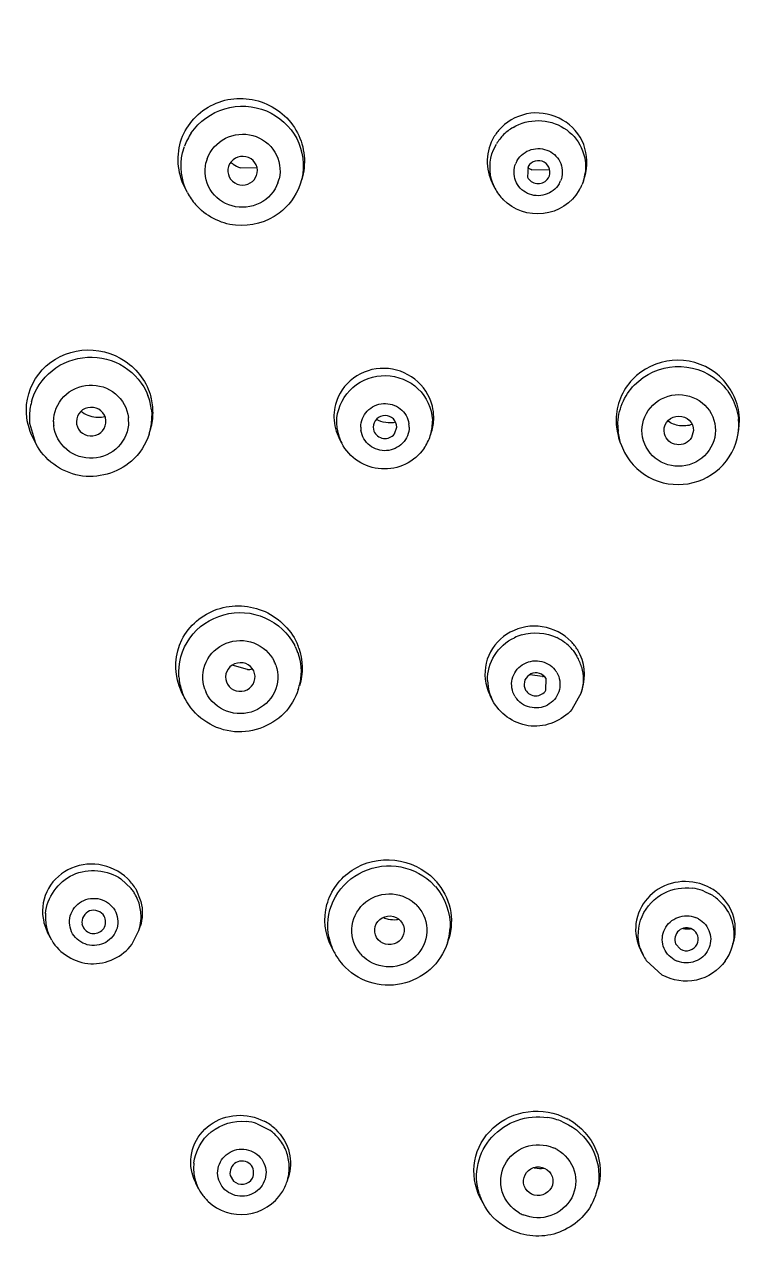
# Model space of a CAD drawing. Header units: millimetres. Extents: x 0 to 460316, y -63250 to 103204.
# Drawn here: x 202925.08 to 202949.59, y 47748.83 to 47790.46 of the extents above; entities that cross this region are included whole.
import ezdxf

# ---------------------------------------------------------------- set-up
doc = ezdxf.new("R2010")
doc.units = ezdxf.units.MM
doc.header["$LTSCALE"] = 25
doc.styles.get("Standard").update_dxf_attribs({"font": 'Gulim.ttf'})
doc.dimstyles.get("Standard").update_dxf_attribs({"dimtxt": 0.18, "dimasz": 0.18, "dimexe": 0.18, "dimexo": 0.0625, "dimgap": 0.09, "dimtad": 0, "dimtih": 1, "dimtoh": 1, "dimdec": 4, "dimzin": 0, "dimdsep": 46, "dimtxsty": 'Standard', "dimcen": 0.09, "dimadec": 0, "dimazin": 0, "dimtfac": 1, "dimtdec": 4, "dimtofl": 0, "dimtmove": 0, "dimatfit": 3, "dimfxl": 1, "dimtolj": 1, "dimtzin": 0, "dimarcsym": 0})

# ---------------------------------------------------------------- blocks, each defined once
blk = doc.blocks.new('*D412')
at = {"color": 0, "linetype": 'Continuous', "lineweight": -2}
for p, q in [((202799.077, 48022.438), (203241.221, 48022.438)), ((202826.617, 46698.824), (203241.221, 46698.824))]:
    blk.add_line(p, q, dxfattribs=at)
at = {"linetype": 'Continuous', "lineweight": -2}
blk.add_line((203241.041, 47997.438), (203241.041, 46723.824), dxfattribs=at)
at = {"linetype": 'Continuous'}
for points in [[(203236.874, 47997.438), (203245.208, 47997.438), (203241.041, 48022.438)], [(203236.874, 46723.824), (203245.208, 46723.824), (203241.041, 46698.824)]]:
    blk.add_solid(points, dxfattribs=at)
at = {"layer": 'Defpoints', "color": 0, "linetype": 'Continuous'}
for p in [(202799.015, 48022.438), (202826.554, 46698.824), (203241.041, 46698.824)]:
    blk.add_point(p, dxfattribs=at)
at = {"linetype": 'Continuous', "lineweight": 20, "insert": (203220.935, 47360.631), "char_height": 38, "attachment_point": 5, "rotation": 90}
blk.add_mtext('\\A1;2000-2200', dxfattribs=at)

msp = doc.modelspace()

# ---------------------------------------------------------------- linework, layer by layer
at = {"color": 7, "linetype": 'Continuous', "lineweight": 20}
for p, q in [((202930.401, 47786.133), (202930.472, 47786.351)), ((202940.887, 47786.23), (202940.996, 47786.429)), ((202932.911, 47785.613), (202932.352, 47785.623)), ((202942.055, 47785.675), (202942.041, 47785.313)), ((202942.793, 47785.543), (202942.189, 47785.563)), ((202932.825, 47785.24), (202932.9, 47785.37)), ((202934.384, 47785.111), (202934.36, 47785.039)), ((202934.407, 47785.185), (202934.384, 47785.111)), ((202934.425, 47785.259), (202934.407, 47785.185)), ((202940.939, 47784.943), (202940.858, 47785.1)), ((202942.703, 47785.232), (202942.743, 47785.287)), ((202943.925, 47785.191), (202943.88, 47785.068)), ((202943.925, 47785.191), (202943.969, 47785.33)), ((202930.565, 47784.794), (202930.477, 47784.966)), ((202925.253, 47777), (202925.247, 47777.228)), ((202929.355, 47777.458), (202929.366, 47777.306)), ((202929.366, 47777.306), (202929.361, 47777.23)), ((202938.815, 47777.272), (202938.829, 47777.121)), ((202938.829, 47777.121), (202938.822, 47777.047)), ((202925.456, 47776.326), (202925.253, 47777)), ((202926.823, 47777.062), (202926.831, 47776.98)), ((202935.619, 47776.819), (202935.611, 47777.044)), ((202936.835, 47776.878), (202936.86, 47776.741)), ((202937.551, 47776.647), (202937.631, 47776.878)), ((202938.758, 47776.587), (202938.801, 47776.724)), ((202945.179, 47776.334), (202945.095, 47776.726)), ((202946.657, 47776.647), (202946.642, 47776.766)), ((202947.639, 47776.766), (202947.571, 47776.523)), ((202949.142, 47776.663), (202949.164, 47776.813)), ((202925.456, 47776.326), (202925.362, 47776.51)), ((202935.772, 47776.339), (202935.687, 47776.505)), ((202945.179, 47776.334), (202945.122, 47776.508)), ((202934.2, 47769.481), (202934.262, 47769.341)), ((202934.262, 47769.341), (202934.282, 47769.268)), ((202943.575, 47769.338), (202943.698, 47769.147)), ((202932.592, 47768.699), (202932.081, 47768.842)), ((202931.863, 47768.363), (202931.881, 47768.287)), ((202942.54, 47768.463), (202942.116, 47768.517)), ((202942.659, 47767.997), (202942.666, 47768.393)), ((202930.395, 47767.891), (202930.285, 47768.146)), ((202930.41, 47767.882), (202930.39, 47767.955)), ((202941.946, 47768.065), (202941.975, 47768.005)), ((202943.846, 47767.907), (202943.892, 47768.051)), ((202930.488, 47767.709), (202930.395, 47767.891)), ((202930.472, 47767.742), (202930.41, 47767.882)), ((202930.488, 47767.709), (202930.472, 47767.742)), ((202940.86, 47767.659), (202940.775, 47767.824)), ((202940.904, 47767.579), (202940.86, 47767.659)), ((202943.846, 47767.907), (202943.536, 47767.351)), ((202928.326, 47761.634), (202928.674, 47761.308)), ((202928.826, 47761.294), (202929, 47760.867)), ((202938.767, 47761.544), (202938.925, 47761.376)), ((202947.989, 47761.221), (202948.194, 47761.115)), ((202927.011, 47760.107), (202927.057, 47759.987)), ((202928.933, 47759.891), (202928.975, 47760.023)), ((202925.946, 47759.643), (202925.853, 47759.827)), ((202925.99, 47759.564), (202925.946, 47759.643)), ((202928.694, 47759.425), (202928.933, 47759.891)), ((202939.336, 47759.479), (202939.38, 47759.617)), ((202935.517, 47759.162), (202935.424, 47759.343)), ((202945.941, 47759.055), (202945.857, 47759.22)), ((202947.033, 47759.446), (202947.2, 47759.26)), ((202948.927, 47759.303), (202948.976, 47759.455)), ((202946.58, 47758.391), (202946.042, 47758.884)), ((202932.922, 47753.372), (202933.349, 47753.154)), ((202943.215, 47753.442), (202943.42, 47753.333)), ((202930.944, 47751.181), (202930.85, 47751.364)), ((202932.012, 47751.631), (202932.123, 47751.439)), ((202933.93, 47751.429), (202933.974, 47751.569)), ((202940.537, 47750.696), (202940.445, 47750.877)), ((202944.356, 47751.013), (202944.403, 47751.161))]:
    msp.add_line(p, q, dxfattribs=at)
for centre, radius, start, end in [((202932.356, 47785.671), 2.009, 145.5727, 160.1338), ((202942.293, 47785.843), 1.614, 147.6851, 149.142), ((202942.317, 47785.826), 1.643, 134.8137, 147.6542), ((202942.357, 47785.616), 1.594, 134.808, 149.0861), ((202942.376, 47785.595), 1.622, 120.6389, 134.7579), ((202932.374, 47785.522), 1.214, 160.1901, 166.8582), ((202942.372, 47785.474), 0.792, 149.1412, 157.5271), ((202932.644, 47786.484), 0.909, 227.6624, 230.118), ((202932.642, 47786.483), 0.907, 230.1169, 233.6998), ((202932.65, 47786.495), 0.921, 233.7625, 251.1373), ((202942.52, 47786.428), 0.926, 238.7377, 249.0769), ((202942.451, 47785.659), 1.547, 342.3978, 352.1147), ((202932.48, 47785.537), 1.214, 340.1901, 346.8582), ((202942.31, 47785.646), 1.541, 200.6272, 207.1114), ((202942.423, 47785.491), 0.792, 329.1412, 337.5271), ((202942.411, 47785.672), 1.589, 333.5528, 337.591), ((202932.376, 47785.722), 2.035, 207.1565, 221.0181), ((202942.363, 47785.675), 1.602, 207.1775, 224.6054), ((202942.406, 47785.674), 1.594, 329.1428, 333.5513), ((202927.398, 47777.235), 1.97, 6.5033, 21.2576), ((202927.213, 47777.218), 1.973, 164.9553, 179.6935), ((202927.361, 47777.366), 2.046, 359.8042, 15.0513), ((202937.105, 47777.239), 1.596, 165.2289, 178.48), ((202937.267, 47777.203), 1.609, 0.6756, 13.8177), ((202927.555, 47778.126), 0.913, 231.653, 234.8305), ((202927.563, 47778.139), 0.928, 234.8943, 252.2165), ((202927.561, 47778.139), 0.928, 252.2899, 269.5164), ((202927.56, 47778.125), 0.914, 269.5946, 283.8022), ((202927.383, 47777.068), 1.202, 359.7425, 6.4563), ((202927.395, 47777.239), 1.972, 345.9734, 359.6978), ((202927.389, 47777.37), 2.018, 344.323, 359.7098), ((202937.089, 47777.24), 1.58, 178.4988, 181.278), ((202937.12, 47777.242), 1.611, 181.3137, 194.837), ((202937.279, 47777.206), 1.597, 342.4362, 358.9703), ((202937.296, 47777.204), 1.58, 359.7386, 0.6403), ((202937.295, 47777.204), 1.581, 359.0077, 359.7382), ((202947.016, 47777.12), 1.99, 179.8114, 197.909), ((202947.207, 47777.102), 1.978, 359.7567, 10.7492), ((202947.229, 47776.948), 1.934, 359.7404, 6.0554), ((202947.215, 47777.103), 1.97, 354.0602, 359.7326), ((202927.253, 47777.057), 1.202, 179.7425, 186.4563), ((202927.401, 47777.238), 1.967, 342.3879, 345.9638), ((202927.415, 47777.364), 1.991, 342.389, 344.2825), ((202937.138, 47777.248), 1.63, 194.8885, 207.107), ((202937.142, 47777.041), 1.539, 188.2896, 207.1055), ((202937.189, 47776.875), 0.775, 179.744, 188.2504), ((202937.272, 47776.882), 0.775, 359.744, 8.2504), ((202937.285, 47777.054), 1.545, 342.4235, 359.6741), ((202947.019, 47776.93), 1.934, 179.7404, 186.0554), ((202947.218, 47776.949), 1.945, 351.5475, 356.0153), ((202947.233, 47776.948), 1.93, 356.015, 359.7345), ((202947.211, 47777.104), 1.975, 351.5492, 354.0625), ((202937.233, 47777.073), 1.601, 325.3878, 342.3207), ((202942.308, 47768.29), 1.646, 106.5529, 115.7029), ((202942.325, 47768.319), 1.614, 53.263, 64.3747), ((202942.338, 47768.339), 1.591, 38.934, 53.2311), ((202942.319, 47768.494), 1.655, 31.4873, 43.9438), ((202932.44, 47768.621), 1.959, 26.0355, 26.9156), ((202932.411, 47768.748), 2.031, 19.3515, 21.8475), ((202942.352, 47768.515), 1.616, 30.4704, 31.4454), ((202932.406, 47768.447), 1.211, 19.3546, 26.0353), ((202942.37, 47768.365), 1.549, 15.8996, 30.4501), ((202932.241, 47768.605), 1.968, 184.5574, 199.3189), ((202932.575, 47769.62), 0.921, 271.0608, 281.3136), ((202942.445, 47769.391), 0.933, 275.8251, 279.2809), ((202942.346, 47768.194), 0.791, 30.4827, 38.8786), ((202932.293, 47768.442), 1.211, 199.3546, 206.0353), ((202932.425, 47768.623), 1.975, 342.3855, 349.6657), ((202942.209, 47768.558), 1.611, 196.1343, 207.0963), ((202942.226, 47768.358), 1.535, 181.1835, 195.831), ((202942.237, 47768.363), 1.547, 195.8878, 207.0874), ((202942.291, 47768.201), 0.791, 210.4827, 218.8786), ((202927.381, 47760.44), 1.678, 31.7282, 46.1927), ((202927.445, 47760.342), 1.563, 33.0489, 38.1815), ((202927.429, 47760.472), 1.62, 30.4692, 31.6583), ((202937.39, 47760.16), 2.095, 41.5119, 43.9994), ((202947.393, 47759.68), 1.652, 70.522, 82.7706), ((202947.367, 47759.813), 1.732, 61.5557, 73.9597), ((202947.385, 47759.848), 1.692, 60.5926, 61.5186), ((202947.386, 47759.85), 1.69, 47.2076, 60.595), ((202927.454, 47760.347), 1.553, 30.4704, 33.0492), ((202927.455, 47760.349), 1.551, 12.9228, 30.4278), ((202947.402, 47759.709), 1.622, 68.7778, 70.4971), ((202947.41, 47759.722), 1.607, 46.3837, 60.5835), ((202927.315, 47760.343), 1.537, 175.1783, 192.8022), ((202927.468, 47760.356), 1.537, 355.1783, 12.8022), ((202937.41, 47759.882), 1.242, 41.5165, 48.0852), ((202927.26, 47760.552), 1.583, 193.5566, 198.0279), ((202927.293, 47760.563), 1.618, 198.0381, 207.0813), ((202927.459, 47760.359), 1.546, 342.4066, 355.0926), ((202937.542, 47761.194), 0.935, 247.6617, 257.6832), ((202937.542, 47761.199), 0.941, 257.7308, 275.0021), ((202937.543, 47761.182), 0.923, 275.0667, 278.7836), ((202947.407, 47759.566), 0.823, 60.6043, 68.7783), ((202927.326, 47760.348), 1.549, 192.908, 207.0689), ((202937.266, 47760.057), 1.965, 192.0632, 201.2053), ((202937.457, 47760.075), 1.972, 342.3905, 346.5769), ((202937.46, 47760.074), 1.969, 346.5764, 357.1868), ((202947.436, 47760.895), 0.951, 261.1005, 273.6833), ((202947.436, 47760.887), 0.943, 273.7085, 276.202), ((202937.27, 47760.059), 1.969, 201.2059, 207.1112), ((202947.316, 47759.759), 1.544, 197.291, 207.0996), ((202947.402, 47759.789), 1.602, 324.5058, 342.3151), ((202947.458, 47759.77), 1.542, 342.3808, 348.2631), ((202937.313, 47760.081), 2.018, 207.105, 211.9126), ((202937.324, 47760.088), 2.031, 211.9266, 221.5065), ((202937.347, 47759.913), 1.242, 221.5165, 228.0852), ((202947.355, 47759.779), 1.588, 207.1142, 214.2749), ((202947.392, 47759.622), 0.823, 240.6043, 248.7783), ((202932.396, 47751.808), 1.65, 71.4201, 84.65), ((202932.358, 47751.929), 1.725, 47.9755, 62.3637), ((202942.395, 47751.5), 2.107, 67.1032, 81.2092), ((202942.376, 47751.625), 2.165, 60.5974, 62.9001), ((202932.418, 47751.855), 1.598, 49.2919, 54.3499), ((202932.426, 47751.864), 1.586, 46.7493, 49.292), ((202932.396, 47751.974), 1.666, 46.7479, 47.9096), ((202932.431, 47751.871), 1.577, 29.4106, 46.7208), ((202932.457, 47751.889), 1.546, 11.7418, 29.2993), ((202942.411, 47751.389), 1.274, 60.6017, 67.0573), ((202932.462, 47751.894), 1.54, 354.0381, 11.6233), ((202932.231, 47752.076), 1.553, 194.009, 196.1512), ((202932.316, 47751.881), 1.54, 174.0381, 191.6233), ((202932.468, 47751.895), 1.534, 347.7959, 353.9755), ((202942.478, 47752.799), 0.936, 256.7389, 258.6658), ((202942.479, 47752.81), 0.947, 258.7195, 276.5108), ((202932.26, 47752.086), 1.584, 196.184, 207.1088), ((202932.318, 47751.884), 1.543, 191.7255, 207.0851), ((202932.406, 47751.915), 1.6, 327.4421, 342.3189), ((202932.454, 47751.897), 1.548, 342.3965, 347.7985), ((202932.357, 47751.905), 1.587, 207.1077, 213.6604), ((202932.367, 47751.912), 1.6, 213.6918, 226.7359), ((202942.296, 47751.595), 1.975, 196.8471, 207.098), ((202942.42, 47751.629), 2.032, 329.7746, 342.3416), ((202942.477, 47751.61), 1.972, 342.3801, 347.1536), ((202942.386, 47751.474), 1.274, 240.6017, 247.0573)]:
    msp.add_arc(centre, radius, start, end, dxfattribs=at)
for centre, major_axis, ratio, start_param, end_param in [((202932.43, 47785.529), (0.497, 0.025), 0.971736, -0.386602, 5.586967), ((202927.321, 47777.062), (0.497, 0.038), 0.971036, -3.048949, 3.063614), ((202932.353, 47768.445), (0.495, 0.051), 0.97127, -2.913336, 3.207525)]:
    msp.add_ellipse(centre, major_axis=major_axis, ratio=ratio, start_param=start_param, end_param=end_param, dxfattribs=at)
for centre, major_axis, ratio in [((202937.381, 47759.899), (0.494, 0.062), 0.972561), ((202942.4, 47751.434), (0.493, 0.063), 0.974124)]:
    msp.add_ellipse(centre, major_axis=major_axis, ratio=ratio, dxfattribs=at)
for points, knots in [([(202905.752, 47787.16), (202906.858, 47793.018), (202911.239, 47804.483), (202923.344, 47818.336), (202939.51, 47827.365), (202951.768, 47829.451), (202957.861, 47829.451)], [0, 0, 0, 0, 0.247026, 0.496217, 0.747546, 1, 1, 1, 1]), ([(202902.601, 47778.292), (202902.625, 47783.68), (202904.378, 47794.551), (202911.852, 47809.279), (202923.456, 47821.182), (202933.254, 47826.514), (202938.419, 47828.408)], [0, 0, 0, 0, 0.247482, 0.49639, 0.747278, 1, 1, 1, 1]), ([(202902.984, 47778.188), (202903.009, 47783.55), (202904.756, 47794.36), (202912.192, 47808.994), (202923.725, 47820.812), (202933.458, 47826.103), (202938.59, 47827.983)], [0, 0, 0, 0, 0.247831, 0.496686, 0.747362, 1, 1, 1, 1]), ([(202930.369, 47786.6), (202930.548, 47787.098), (202931.361, 47787.981), (202933.119, 47788.054), (202934.473, 47786.93), (202934.582, 47785.736), (202934.423, 47785.232)], [0, 0, 0, 0, 0.248084, 0.500183, 0.752097, 1, 1, 1, 1]), ([(202930.699, 47786.807), (202930.961, 47787.19), (202931.789, 47787.785), (202933.285, 47787.701), (202934.404, 47786.706), (202934.529, 47785.703), (202934.425, 47785.259)], [0, 0, 0, 0, 0.251252, 0.504212, 0.75363, 1, 1, 1, 1]), ([(202943.969, 47785.33), (202944.078, 47785.673), (202944.053, 47786.464), (202943.283, 47787.348), (202942.136, 47787.594), (202941.418, 47787.249), (202941.159, 47786.992)], [0, 0, 0, 0, 0.247141, 0.497108, 0.749384, 1, 1, 1, 1]), ([(202941.549, 47786.99), (202941.806, 47787.142), (202942.415, 47787.305), (202943.31, 47787.041), (202943.93, 47786.35), (202944.022, 47785.734), (202943.983, 47785.447)], [0, 0, 0, 0, 0.252838, 0.504976, 0.753646, 1, 1, 1, 1]), ([(202931.232, 47785.933), (202931.336, 47786.223), (202931.797, 47786.738), (202932.805, 47786.833), (202933.624, 47786.236), (202933.731, 47785.557), (202933.662, 47785.261)], [0, 0, 0, 0, 0.249991, 0.503235, 0.753441, 1, 1, 1, 1]), ([(202940.907, 47786.671), (202940.769, 47786.439), (202940.607, 47785.894), (202940.735, 47785.341), (202940.858, 47785.1)], [0, 0, 0, 0, 0.49941, 1, 1, 1, 1]), ([(202941.692, 47785.88), (202941.793, 47786.05), (202942.142, 47786.318), (202942.786, 47786.269), (202943.235, 47785.804), (202943.229, 47785.367), (202943.155, 47785.188)], [0, 0, 0, 0, 0.251229, 0.504323, 0.753404, 1, 1, 1, 1]), ([(202942.743, 47785.287), (202942.794, 47785.372), (202942.827, 47785.595), (202942.618, 47785.853), (202942.289, 47785.896), (202942.107, 47785.761), (202942.055, 47785.675)], [0, 0, 0, 0, 0.246917, 0.495513, 0.748568, 1, 1, 1, 1]), ([(202933.622, 47785.126), (202933.518, 47784.836), (202933.057, 47784.321), (202932.049, 47784.226), (202931.23, 47784.823), (202931.123, 47785.502), (202931.192, 47785.798)], [0, 0, 0, 0, 0.249991, 0.503235, 0.753441, 1, 1, 1, 1]), ([(202943.103, 47785.085), (202943.001, 47784.915), (202942.653, 47784.646), (202942.009, 47784.695), (202941.559, 47785.16), (202941.566, 47785.597), (202941.64, 47785.776)], [0, 0, 0, 0, 0.251229, 0.504323, 0.753404, 1, 1, 1, 1]), ([(202942.041, 47785.313), (202942.096, 47785.2), (202942.341, 47785.025), (202942.62, 47785.136), (202942.703, 47785.231)], [0, 0, 0, 0, 0.497694, 1, 1, 1, 1]), ([(202943.774, 47784.857), (202943.53, 47784.448), (202942.604, 47783.833), (202941.558, 47784.211), (202941.223, 47784.55)], [0, 0, 0, 0, 0.499885, 1, 1, 1, 1]), ([(202933.657, 47784.092), (202933.25, 47783.789), (202932.169, 47783.483), (202931.173, 47784.005), (202930.841, 47784.387)], [0, 0, 0, 0, 0.500681, 1, 1, 1, 1]), ([(202925.135, 47777.454), (202925.137, 47777.942), (202925.538, 47778.958), (202926.994, 47779.653), (202928.56, 47779.268), (202929.207, 47778.378), (202929.336, 47777.898)], [0, 0, 0, 0, 0.245978, 0.495609, 0.749084, 1, 1, 1, 1]), ([(202925.308, 47777.731), (202925.417, 47778.136), (202925.921, 47778.898), (202927.187, 47779.369), (202928.497, 47779.041), (202929.082, 47778.34), (202929.234, 47777.949)], [0, 0, 0, 0, 0.248302, 0.500289, 0.752056, 1, 1, 1, 1]), ([(202949.151, 47777.471), (202949.059, 47777.954), (202948.469, 47778.883), (202946.91, 47779.317), (202945.674, 47778.73), (202945.127, 47777.876), (202945.027, 47777.374), (202945.026, 47777.126)], [0, 0, 0, 0, 0.247477, 0.49916, 0.749569, 0.875142, 1, 1, 1, 1]), ([(202938.829, 47777.587), (202938.743, 47777.937), (202938.31, 47778.598), (202937.21, 47778.98), (202936.098, 47778.641), (202935.653, 47777.992), (202935.562, 47777.646)], [0, 0, 0, 0, 0.249195, 0.501897, 0.753069, 1, 1, 1, 1]), ([(202945.084, 47776.939), (202945.086, 47777.189), (202945.189, 47777.696), (202945.753, 47778.551), (202947.012, 47779.124), (202948.324, 47778.686), (202948.972, 47777.894), (202949.126, 47777.4), (202949.152, 47777.152)], [0, 0, 0, 0, 0.124587, 0.250184, 0.500295, 0.75012, 0.875514, 1, 1, 1, 1]), ([(202935.603, 47777.045), (202935.605, 47777.431), (202935.934, 47778.234), (202937.097, 47778.761), (202938.321, 47778.403), (202938.759, 47777.653), (202938.815, 47777.272)], [0, 0, 0, 0, 0.247782, 0.500125, 0.752353, 1, 1, 1, 1]), ([(202926.051, 47777.062), (202926.052, 47777.368), (202926.317, 47778.005), (202927.244, 47778.413), (202928.211, 47778.111), (202928.542, 47777.506), (202928.577, 47777.203)], [0, 0, 0, 0, 0.247849, 0.500273, 0.752442, 1, 1, 1, 1]), ([(202945.898, 47776.766), (202945.899, 47777.076), (202946.179, 47777.724), (202947.142, 47778.1), (202948.107, 47777.724), (202948.38, 47777.075), (202948.379, 47776.766)], [0, 0, 0, 0, 0.24806, 0.500802, 0.752747, 1, 1, 1, 1]), ([(202936.414, 47776.878), (202936.415, 47777.074), (202936.582, 47777.48), (202937.17, 47777.747), (202937.79, 47777.565), (202938.011, 47777.186), (202938.039, 47776.993)], [0, 0, 0, 0, 0.247789, 0.500125, 0.752346, 1, 1, 1, 1]), ([(202937.631, 47776.878), (202937.632, 47776.978), (202937.544, 47777.186), (202937.234, 47777.306), (202936.925, 47777.186), (202936.835, 47776.978), (202936.835, 47776.878)], [0, 0, 0, 0, 0.247232, 0.499178, 0.75193, 1, 1, 1, 1]), ([(202946.642, 47776.766), (202946.643, 47776.89), (202946.755, 47777.15), (202947.142, 47777.301), (202947.529, 47777.151), (202947.639, 47776.89), (202947.639, 47776.766)], [0, 0, 0, 0, 0.24805, 0.500816, 0.75279, 1, 1, 1, 1]), ([(202947.589, 47776.966), (202947.455, 47776.921), (202947.161, 47776.892), (202946.887, 47777), (202946.77, 47777.08)], [0, 0, 0, 0, 0.500457, 1, 1, 1, 1]), ([(202928.584, 47777.062), (202928.583, 47776.757), (202928.319, 47776.12), (202927.391, 47775.712), (202926.424, 47776.014), (202926.093, 47776.619), (202926.059, 47776.922)], [0, 0, 0, 0, 0.247849, 0.500273, 0.752442, 1, 1, 1, 1]), ([(202938.047, 47776.878), (202938.047, 47776.683), (202937.88, 47776.277), (202937.291, 47776.01), (202936.672, 47776.191), (202936.45, 47776.571), (202936.422, 47776.764)], [0, 0, 0, 0, 0.247789, 0.500125, 0.752346, 1, 1, 1, 1]), ([(202936.86, 47776.741), (202936.908, 47776.617), (202937.166, 47776.412), (202937.468, 47776.54), (202937.551, 47776.647)], [0, 0, 0, 0, 0.49744, 1, 1, 1, 1]), ([(202945.179, 47776.334), (202945.315, 47775.911), (202945.907, 47775.138), (202947.302, 47774.796), (202948.621, 47775.364), (202949.077, 47776.224), (202949.142, 47776.663)], [0, 0, 0, 0, 0.249209, 0.500003, 0.750795, 1, 1, 1, 1]), ([(202948.379, 47776.766), (202948.377, 47776.456), (202948.097, 47775.808), (202947.134, 47775.432), (202946.17, 47775.807), (202945.896, 47776.457), (202945.898, 47776.766)], [0, 0, 0, 0, 0.24806, 0.500802, 0.752747, 1, 1, 1, 1]), ([(202928.676, 47775.729), (202928.219, 47775.328), (202926.863, 47774.934), (202925.732, 47775.787), (202925.456, 47776.326)], [0, 0, 0, 0, 0.501142, 1, 1, 1, 1]), ([(202938.551, 47776.164), (202938.394, 47775.938), (202937.953, 47775.561), (202937.106, 47775.397), (202936.286, 47775.664), (202935.897, 47776.095), (202935.772, 47776.339)], [0, 0, 0, 0, 0.249893, 0.500393, 0.750618, 1, 1, 1, 1]), ([(202947.571, 47776.523), (202947.521, 47776.441), (202947.368, 47776.303), (202947.066, 47776.258), (202946.788, 47776.381), (202946.68, 47776.555), (202946.657, 47776.647)], [0, 0, 0, 0, 0.249863, 0.502232, 0.753001, 1, 1, 1, 1]), ([(202930.285, 47768.146), (202930.113, 47768.637), (202930.178, 47769.818), (202931.522, 47770.937), (202933.263, 47770.853), (202934.098, 47769.998), (202934.296, 47769.504)], [0, 0, 0, 0, 0.2457, 0.494128, 0.748249, 1, 1, 1, 1]), ([(202930.279, 47768.448), (202930.243, 47768.901), (202930.517, 47769.872), (202931.752, 47770.703), (202933.239, 47770.606), (202933.979, 47769.917), (202934.187, 47769.508)], [0, 0, 0, 0, 0.246959, 0.498136, 0.750861, 1, 1, 1, 1]), ([(202943.51, 47769.642), (202943.257, 47769.904), (202942.554, 47770.266), (202941.407, 47770.073), (202940.61, 47769.23), (202940.563, 47768.451), (202940.662, 47768.11)], [0, 0, 0, 0, 0.252858, 0.506149, 0.754487, 1, 1, 1, 1]), ([(202931.151, 47768.041), (202931.05, 47768.327), (202931.084, 47769.014), (202931.832, 47769.698), (202932.845, 47769.716), (202933.359, 47769.255), (202933.494, 47768.978)], [0, 0, 0, 0, 0.246627, 0.497195, 0.750395, 1, 1, 1, 1]), ([(202940.691, 47768.327), (202940.685, 47768.621), (202940.853, 47769.229), (202941.326, 47769.643), (202941.595, 47769.773)], [0, 0, 0, 0, 0.49653, 1, 1, 1, 1]), ([(202933.549, 47768.848), (202933.649, 47768.561), (202933.616, 47767.875), (202932.867, 47767.191), (202931.855, 47767.173), (202931.34, 47767.634), (202931.205, 47767.911)], [0, 0, 0, 0, 0.246627, 0.497195, 0.750395, 1, 1, 1, 1]), ([(202941.609, 47767.8), (202941.511, 47767.967), (202941.444, 47768.399), (202941.824, 47768.922), (202942.455, 47769.062), (202942.838, 47768.844), (202942.962, 47768.691)], [0, 0, 0, 0, 0.246561, 0.495802, 0.748938, 1, 1, 1, 1]), ([(202943.028, 47768.596), (202943.126, 47768.428), (202943.193, 47767.996), (202942.813, 47767.473), (202942.182, 47767.334), (202941.799, 47767.551), (202941.675, 47767.705)], [0, 0, 0, 0, 0.246561, 0.495802, 0.748938, 1, 1, 1, 1]), ([(202942.666, 47768.393), (202942.618, 47768.475), (202942.45, 47768.605), (202942.14, 47768.583), (202941.918, 47768.364), (202941.914, 47768.153), (202941.946, 47768.065)], [0, 0, 0, 0, 0.24999, 0.50315, 0.753401, 1, 1, 1, 1]), ([(202941.975, 47768.005), (202942.041, 47767.893), (202942.314, 47767.734), (202942.589, 47767.887), (202942.659, 47767.997)], [0, 0, 0, 0, 0.498842, 1, 1, 1, 1]), ([(202933.825, 47767.222), (202933.384, 47766.769), (202931.982, 47766.271), (202930.775, 47767.148), (202930.488, 47767.709)], [0, 0, 0, 0, 0.501023, 1, 1, 1, 1]), ([(202943.536, 47767.351), (202943.213, 47766.975), (202942.139, 47766.519), (202941.155, 47767.152), (202940.905, 47767.577)], [0, 0, 0, 0, 0.500555, 1, 1, 1, 1]), ([(202928.543, 47761.651), (202928.286, 47761.897), (202927.6, 47762.23), (202926.495, 47762.049), (202925.712, 47761.257), (202925.641, 47760.513), (202925.721, 47760.181)], [0, 0, 0, 0, 0.25504, 0.508479, 0.755326, 1, 1, 1, 1]), ([(202935.424, 47759.343), (202935.206, 47759.768), (202935.085, 47760.825), (202936.039, 47762.087), (202937.581, 47762.445), (202938.553, 47761.971), (202938.897, 47761.616)], [0, 0, 0, 0, 0.245291, 0.492027, 0.745683, 1, 1, 1, 1]), ([(202935.344, 47759.647), (202935.257, 47760.053), (202935.359, 47760.955), (202936.289, 47761.931), (202937.614, 47762.199), (202938.451, 47761.828), (202938.767, 47761.544)], [0, 0, 0, 0, 0.246337, 0.496059, 0.748786, 1, 1, 1, 1]), ([(202925.783, 47760.472), (202925.828, 47761.002), (202926.583, 47762.078), (202927.881, 47761.94), (202928.326, 47761.634)], [0, 0, 0, 0, 0.496226, 1, 1, 1, 1]), ([(202938.958, 47761.549), (202939.186, 47761.292), (202939.517, 47760.657), (202939.482, 47759.94), (202939.38, 47759.617)], [0, 0, 0, 0, 0.503488, 1, 1, 1, 1]), ([(202947.845, 47761.477), (202947.537, 47761.566), (202946.862, 47761.569), (202946.015, 47761.043), (202945.598, 47760.146), (202945.716, 47759.494), (202945.857, 47759.22)], [0, 0, 0, 0, 0.255605, 0.507683, 0.754272, 1, 1, 1, 1]), ([(202926.696, 47759.785), (202926.593, 47759.96), (202926.531, 47760.418), (202926.962, 47760.946), (202927.637, 47761.036), (202928.01, 47760.758), (202928.114, 47760.58)], [0, 0, 0, 0, 0.24663, 0.496323, 0.749663, 1, 1, 1, 1]), ([(202936.417, 47759.09), (202936.216, 47759.318), (202935.982, 47759.961), (202936.421, 47760.876), (202937.361, 47761.254), (202938.008, 47761.013), (202938.239, 47760.806)], [0, 0, 0, 0, 0.247017, 0.495204, 0.747919, 1, 1, 1, 1]), ([(202945.841, 47759.299), (202945.735, 47759.641), (202945.775, 47760.433), (202946.329, 47760.995), (202946.653, 47761.157)], [0, 0, 0, 0, 0.4964, 1, 1, 1, 1]), ([(202948.518, 47760.885), (202948.705, 47760.707), (202948.995, 47760.249), (202949.02, 47759.708), (202948.967, 47759.456)], [0, 0, 0, 0, 0.501373, 1, 1, 1, 1]), ([(202948.976, 47759.455), (202949.064, 47759.734), (202949.08, 47760.359), (202948.751, 47760.889), (202948.534, 47761.09)], [0, 0, 0, 0, 0.496835, 1, 1, 1, 1]), ([(202928.114, 47760.58), (202928.217, 47760.405), (202928.279, 47759.947), (202927.848, 47759.418), (202927.173, 47759.329), (202926.8, 47759.607), (202926.696, 47759.785)], [0, 0, 0, 0, 0.24663, 0.496323, 0.749663, 1, 1, 1, 1]), ([(202927.76, 47760.382), (202927.672, 47760.531), (202927.216, 47760.703), (202926.979, 47760.276), (202927.012, 47760.107)], [0, 0, 0, 0, 0.503086, 1, 1, 1, 1]), ([(202938.339, 47760.705), (202938.541, 47760.477), (202938.775, 47759.833), (202938.336, 47758.918), (202937.396, 47758.541), (202936.749, 47758.781), (202936.518, 47758.989)], [0, 0, 0, 0, 0.247017, 0.495204, 0.747919, 1, 1, 1, 1]), ([(202946.988, 47758.905), (202946.818, 47759.001), (202946.539, 47759.336), (202946.597, 47759.98), (202947.081, 47760.409), (202947.52, 47760.405), (202947.705, 47760.333)], [0, 0, 0, 0, 0.2488, 0.495674, 0.7466, 1, 1, 1, 1]), ([(202947.602, 47759.932), (202947.467, 47760.008), (202947.065, 47759.982), (202946.974, 47759.585), (202947.033, 47759.446)], [0, 0, 0, 0, 0.506036, 1, 1, 1, 1]), ([(202947.811, 47760.283), (202947.982, 47760.187), (202948.261, 47759.852), (202948.202, 47759.208), (202947.719, 47758.779), (202947.28, 47758.783), (202947.094, 47758.855)], [0, 0, 0, 0, 0.2488, 0.495674, 0.7466, 1, 1, 1, 1]), ([(202927.057, 47759.987), (202927.122, 47759.875), (202927.392, 47759.715), (202927.668, 47759.858), (202927.743, 47759.965)], [0, 0, 0, 0, 0.498569, 1, 1, 1, 1]), ([(202947.76, 47759.431), (202947.801, 47759.515), (202947.819, 47759.725), (202947.684, 47759.885), (202947.602, 47759.932)], [0, 0, 0, 0, 0.49803, 1, 1, 1, 1]), ([(202925.991, 47759.562), (202926.25, 47759.121), (202927.291, 47758.476), (202928.389, 47759.014), (202928.694, 47759.425)], [0, 0, 0, 0, 0.499546, 1, 1, 1, 1]), ([(202939.336, 47759.479), (202939.227, 47759.137), (202938.814, 47758.5), (202937.804, 47757.997), (202936.677, 47758.056), (202936.041, 47758.473), (202935.803, 47758.742)], [0, 0, 0, 0, 0.249139, 0.499523, 0.750233, 1, 1, 1, 1]), ([(202947.2, 47759.26), (202947.293, 47759.208), (202947.531, 47759.18), (202947.713, 47759.336), (202947.76, 47759.431)], [0, 0, 0, 0, 0.50204, 1, 1, 1, 1]), ([(202948.705, 47758.86), (202948.48, 47758.544), (202947.766, 47758.067), (202946.919, 47758.2), (202946.58, 47758.391)], [0, 0, 0, 0, 0.499661, 1, 1, 1, 1]), ([(202940.445, 47750.877), (202940.253, 47751.251), (202940.113, 47752.156), (202940.792, 47753.343), (202942.046, 47753.914), (202942.97, 47753.753), (202943.362, 47753.552)], [0, 0, 0, 0, 0.244549, 0.49037, 0.743527, 1, 1, 1, 1]), ([(202930.724, 47751.7), (202930.651, 47751.995), (202930.685, 47752.647), (202931.288, 47753.416), (202932.219, 47753.744), (202932.875, 47753.605), (202933.157, 47753.457)], [0, 0, 0, 0, 0.243964, 0.490125, 0.743266, 1, 1, 1, 1]), ([(202930.784, 47752.041), (202930.826, 47752.442), (202931.266, 47753.244), (202932.141, 47753.489), (202932.55, 47753.451)], [0, 0, 0, 0, 0.495588, 1, 1, 1, 1]), ([(202940.405, 47751.023), (202940.308, 47751.343), (202940.283, 47752.05), (202940.776, 47752.984), (202941.663, 47753.57), (202942.377, 47753.635), (202942.717, 47753.583)], [0, 0, 0, 0, 0.246579, 0.495011, 0.746698, 1, 1, 1, 1]), ([(202943.439, 47753.511), (202943.836, 47753.287), (202944.5, 47752.569), (202944.538, 47751.584), (202944.403, 47751.161)], [0, 0, 0, 0, 0.506414, 1, 1, 1, 1]), ([(202943.425, 47753.338), (202943.79, 47753.132), (202944.407, 47752.476), (202944.492, 47751.576), (202944.399, 47751.171)], [0, 0, 0, 0, 0.502484, 1, 1, 1, 1]), ([(202931.834, 47751.147), (202931.685, 47751.287), (202931.494, 47751.706), (202931.759, 47752.336), (202932.386, 47752.602), (202932.82, 47752.436), (202932.971, 47752.294)], [0, 0, 0, 0, 0.24732, 0.495262, 0.747929, 1, 1, 1, 1]), ([(202941.761, 47750.363), (202941.494, 47750.514), (202941.058, 47751.04), (202941.162, 47752.05), (202941.933, 47752.709), (202942.621, 47752.685), (202942.908, 47752.563)], [0, 0, 0, 0, 0.248755, 0.495631, 0.746659, 1, 1, 1, 1]), ([(202932.971, 47752.294), (202933.12, 47752.154), (202933.311, 47751.735), (202933.046, 47751.105), (202932.419, 47750.839), (202931.985, 47751.005), (202931.834, 47751.147)], [0, 0, 0, 0, 0.24732, 0.495262, 0.747929, 1, 1, 1, 1]), ([(202932.687, 47752.007), (202932.57, 47752.118), (202932.147, 47752.181), (202931.974, 47751.784), (202932.012, 47751.631)], [0, 0, 0, 0, 0.504736, 1, 1, 1, 1]), ([(202943.037, 47752.5), (202943.304, 47752.349), (202943.74, 47751.823), (202943.636, 47750.813), (202942.865, 47750.154), (202942.177, 47750.178), (202941.889, 47750.3)], [0, 0, 0, 0, 0.248755, 0.495631, 0.746659, 1, 1, 1, 1]), ([(202932.123, 47751.439), (202932.209, 47751.357), (202932.472, 47751.274), (202932.698, 47751.43), (202932.757, 47751.532)], [0, 0, 0, 0, 0.500694, 1, 1, 1, 1]), ([(202931.27, 47750.747), (202931.606, 47750.432), (202932.612, 47750.091), (202933.507, 47750.666), (202933.754, 47751.054)], [0, 0, 0, 0, 0.500105, 1, 1, 1, 1]), ([(202944.176, 47750.606), (202943.911, 47750.152), (202942.977, 47749.432), (202941.812, 47749.59), (202941.353, 47749.849)], [0, 0, 0, 0, 0.499341, 1, 1, 1, 1])]:
    msp.add_open_spline(points, degree=3, knots=knots, dxfattribs=at)
for points in [[(202930.477, 47784.966), (202930.228, 47785.452), (202930.183, 47786.087), (202930.369, 47786.6)], [(202940.868, 47785.103), (202940.736, 47785.454), (202940.743, 47785.883), (202940.887, 47786.23)], [(202930.565, 47784.794), (202930.36, 47785.194), (202930.299, 47785.695), (202930.401, 47786.133)], [(202934.36, 47785.037), (202934.226, 47784.668), (202933.972, 47784.327), (202933.657, 47784.092)], [(202925.362, 47776.51), (202925.215, 47776.798), (202925.134, 47777.131), (202925.135, 47777.454)], [(202937.589, 47777.04), (202937.375, 47776.993), (202937.132, 47777.028), (202936.94, 47777.133)], [(202929.275, 47776.643), (202929.165, 47776.296), (202928.95, 47775.969), (202928.676, 47775.729)], [(202941.84, 47769.867), (202942.219, 47769.98), (202942.666, 47769.946), (202943.023, 47769.775)], [(202934.289, 47769.269), (202934.4, 47768.953), (202934.428, 47768.598), (202934.368, 47768.269)], [(202934.327, 47769.421), (202934.467, 47769.023), (202934.476, 47768.557), (202934.348, 47768.154)], [(202943.892, 47768.051), (202944.022, 47768.461), (202943.963, 47768.963), (202943.744, 47769.334)], [(202943.86, 47768.79), (202943.94, 47768.506), (202943.935, 47768.187), (202943.846, 47767.907)], [(202934.307, 47768.026), (202934.213, 47767.728), (202934.043, 47767.446), (202933.825, 47767.222)], [(202938.93, 47761.38), (202939.259, 47761.009), (202939.45, 47760.473), (202939.426, 47759.978)], [(202946.653, 47761.157), (202946.94, 47761.301), (202947.283, 47761.359), (202947.601, 47761.319)], [(202929, 47760.867), (202929.069, 47760.594), (202929.06, 47760.291), (202928.974, 47760.023)], [(202927.743, 47759.965), (202927.823, 47760.079), (202927.831, 47760.262), (202927.76, 47760.382)], [(202933.537, 47753.187), (202933.761, 47752.976), (202933.932, 47752.689), (202934.004, 47752.39)], [(202934.004, 47752.39), (202934.067, 47752.123), (202934.057, 47751.83), (202933.974, 47751.569)], [(202932.757, 47751.532), (202932.837, 47751.671), (202932.804, 47751.898), (202932.687, 47752.007)], [(202941.353, 47749.849), (202941.011, 47750.041), (202940.716, 47750.347), (202940.537, 47750.696)]]:
    msp.add_open_spline(points, degree=3, dxfattribs=at)

# ---------------------------------------------------------------- dimensions: what is measured, and where the dimension line sits
dim = msp.add_linear_dim(base=(203241.041, 46698.824), p1=(202799.015, 48022.438), p2=(202826.554, 46698.824), angle=90, text='2000-2200', dimstyle='Standard', override={"dimtxt": 38, "dimasz": 25, "dimgap": 0.625, "dimtad": 1, "dimtih": 0, "dimtoh": 0, "dimdec": 0, "dimzin": 0, "dimcen": 0.105236, "dimclrd": 256, "dimclrt": 256, "dimadec": 0, "dimazin": 0, "dimtp": 0, "dimtm": 0, "dimtdec": 0, "dimtzin": 0}, dxfattribs=at)
dim.commit()
dim.dimension.update_dxf_attribs({"geometry": '*D412', "text_midpoint": (203220.935, 47360.631)})

doc.saveas('drawing.dxf')
